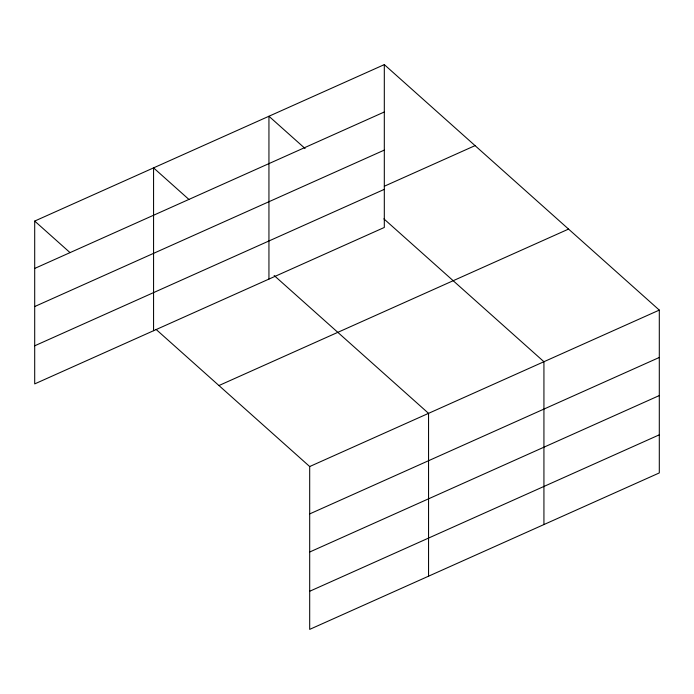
<?xml version="1.0" encoding="UTF-8"?>
<svg xmlns="http://www.w3.org/2000/svg" width="694" height="694" viewBox="0 0 694 694"><rect width="100%" height="100%" fill="white"/><g stroke="black" fill="none" stroke-linecap="round" stroke-linejoin="round"><path stroke-width="1.04" d="M384.311 64.62L384.311 227.459L34.7 383.903L34.7 221.074L384.311 64.62L659.3 310.097L659.3 472.926L309.689 629.38L309.689 466.541L156.072 329.416M34.7 268.439L384.311 111.986M34.7 306.548L384.311 150.095M384.337 186.226L475.06 145.627M34.7 345.803L384.311 189.349M218.94 385.543L568.551 229.089M309.689 466.541L659.3 310.097M309.689 513.907L659.3 357.462M309.689 552.016L659.3 395.563M309.689 591.271L659.3 434.826M305.074 148.507L268.942 116.254L268.942 279.083M383.869 218.844L543.931 361.721L543.931 524.551M188.898 199.421L153.565 167.879L153.565 330.717M274.139 275.509L428.554 413.346L428.554 576.185M34.7 221.074L70.033 252.616"/></g></svg>
